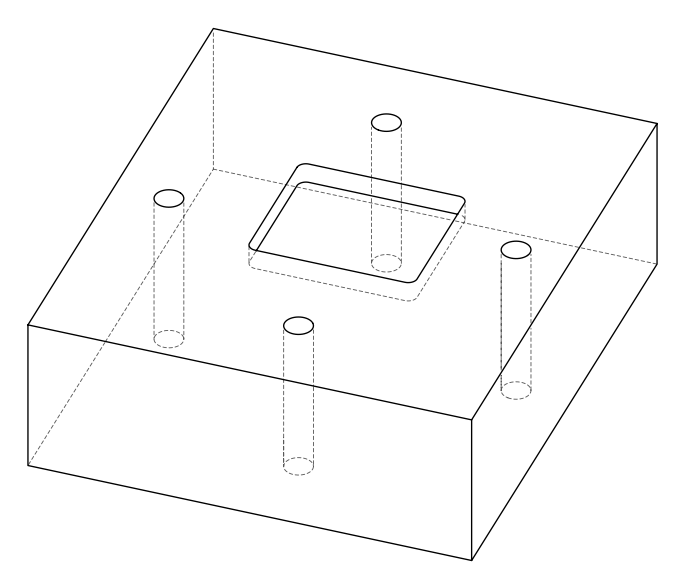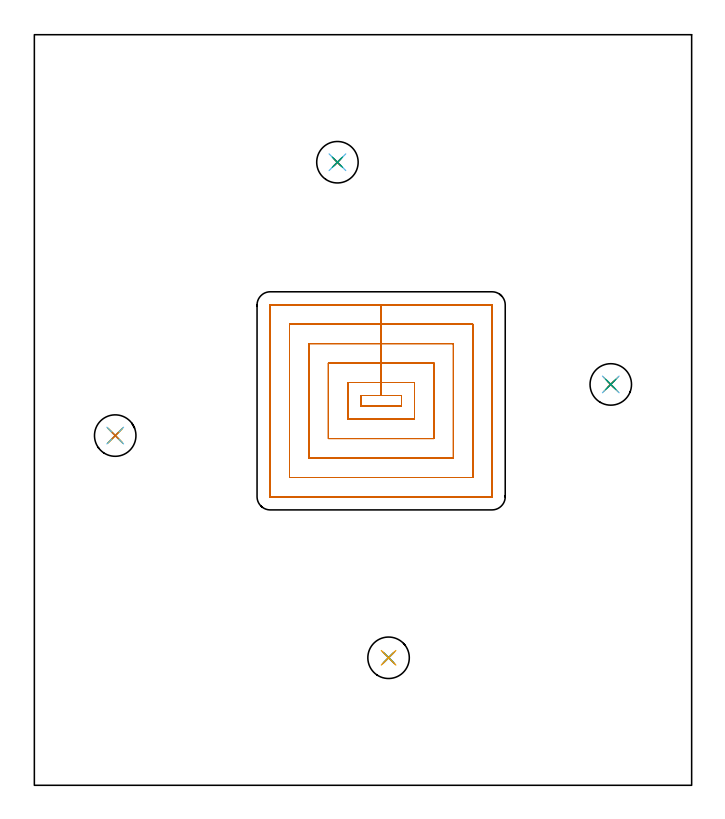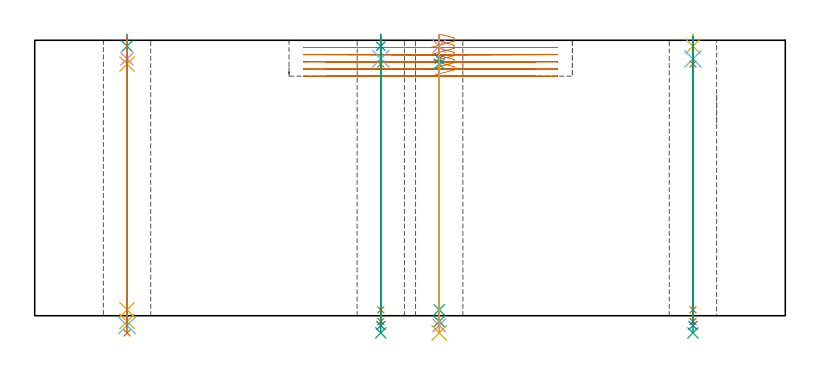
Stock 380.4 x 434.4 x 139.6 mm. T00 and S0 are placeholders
(PLAN: 21 operations, 17 tool changes, 24.3 min)
(1 MILL_RECTANGULAR_POCKET | POCKET_RECTANGULAR_STRAIGHT | UGT0201_133 | Follow Part, ap 3.75, ae 75% | 16.65 min | 328976 mm3)
(2 SPOT_DRILL | STEP1HOLE | NXT0321_9005460120000 | 0.05 min | 167 mm3)
(3 SPOT_DRILL_1 | STEP1HOLE_1 | NXT0321_9005460120000 | 0.05 min | 198 mm3)
(4 SPOT_DRILL_2 | STEP1HOLE_2 | NXT0321_9005460120000 | 0.05 min | 165 mm3)
(5 SPOT_DRILL_3 | STEP1HOLE_3 | NXT0321_9005460120000 | 0.05 min | 198 mm3)
(6 DRILL_BLIND_HOLE_INTO_CENTER | STEP1HOLE | UGT0301_185 | 0.05 min | 182 mm3)
(7 GUN_DRILL_THROUGH_HOLE | STEP1HOLE | UGT0307_002 | 0.63 min | 3666 mm3)
(8 SPADE_DRILL_TO_ENLARGE_THROUGH_HOLE | STEP1HOLE | UGT0306_006 | 0.59 min | 22246 mm3)
(9 DRILL_TO_ENLARGE_THROUGH_HOLE | STEP1HOLE | UGT0301_057 | 0.6 min | 36799 mm3)
(10 DRILL_BLIND_HOLE_INTO_CENTER_1 | STEP1HOLE_1 | UGT0301_185 | 0.05 min | 168 mm3)
(11 GUN_DRILL_THROUGH_HOLE_1 | STEP1HOLE_1 | UGT0307_002 | 0.63 min | 3673 mm3)
(12 SPADE_DRILL_TO_ENLARGE_THROUGH_HOLE_1 | STEP1HOLE_1 | UGT0306_006 | 0.59 min | 22267 mm3)
(13 DRILL_TO_ENLARGE_THROUGH_HOLE_1 | STEP1HOLE_1 | UGT0301_057 | 0.6 min | 36788 mm3)
(14 DRILL_BLIND_HOLE_INTO_CENTER_2 | STEP1HOLE_2 | UGT0301_185 | 0.05 min | 182 mm3)
(15 GUN_DRILL_THROUGH_HOLE_2 | STEP1HOLE_2 | UGT0307_002 | 0.63 min | 3667 mm3)
(16 SPADE_DRILL_TO_ENLARGE_THROUGH_HOLE_2 | STEP1HOLE_2 | UGT0306_006 | 0.59 min | 22255 mm3)
(17 DRILL_TO_ENLARGE_THROUGH_HOLE_2 | STEP1HOLE_2 | UGT0301_057 | 0.6 min | 36789 mm3)
(18 DRILL_BLIND_HOLE_INTO_CENTER_3 | STEP1HOLE_3 | UGT0301_185 | 0.05 min | 176 mm3)
(19 GUN_DRILL_THROUGH_HOLE_3 | STEP1HOLE_3 | UGT0307_002 | 0.63 min | 3674 mm3)
(20 SPADE_DRILL_TO_ENLARGE_THROUGH_HOLE_3 | STEP1HOLE_3 | UGT0306_006 | 0.59 min | 22271 mm3)
(21 DRILL_TO_ENLARGE_THROUGH_HOLE_3 | STEP1HOLE_3 | UGT0301_057 | 0.6 min | 36778 mm3)
(TOOL UGT0201_133 | Carbide End Mill 15.0 | D15 FL30 Z4)
(TOOL NXT0321_9005460120000 | NC Spot Drill, 142deg, 12mm, Carbide, Uncoated | D12 PA142 FL30 Z2)
(TOOL UGT0301_185 | Twist Drill 6.3 mm | D6.3 PA118 FL61 Z2)
(TOOL UGT0307_002 | Gun Drill 6 mm | D6 PA130 FL24 Z1)
(TOOL UGT0306_006 | Spade Drill 15.5mm | D15.5 PA132 FL10 Z2)
(TOOL UGT0301_057 | Twist Drill 24 mm | D24 PA118 FL160 Z2)
(OP 1 MILL_RECTANGULAR_POCKET)
G17 G21 G94 G90
T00 M6
G54
G17 G0 G90 X205.719 Y219.4 S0 M3
G43 Z149.6 H0
Z142.6
G94 G1 X212.5 Z140.783 F250.
Y225.6 Z139.122
X200.7 Z135.96
X188.9 F500.
Y219.4
X212.5
Y225.6
X200.7
Y233.1
X181.4
Y211.9
X220.
Y233.1
X200.7
Y244.35
X170.15
Y200.65
X231.25
Y244.35
X200.7
Y255.6
X158.9
Y189.4
X242.5
Y255.6
X200.7
Y266.85
X147.65
Y178.15
X253.75
Y266.85
X200.7
Y278.1
X136.5
X136.445 Y278.095
X136.405 Y278.055
X136.4 Y278.
Y167.
X136.405 Y166.945
X136.445 Y166.905
X136.5 Y166.9
X264.9
X264.955 Y166.905
X264.995 Y166.945
X265. Y167.
Y278.
X264.995 Y278.055
X264.955 Y278.095
X264.9 Y278.1
X200.7
X199.7
G0 X205.719 Y219.4 Z138.96
G1 X212.5 Z137.143 F250.
Y225.6 Z135.482
X200.7 Z132.32
X188.9 F500.
Y219.4
X212.5
Y225.6
X200.7
Y233.1
X181.4
Y211.9
X220.
Y233.1
X200.7
Y244.35
X170.15
Y200.65
X231.25
Y244.35
X200.7
Y255.6
X158.9
Y189.4
X242.5
Y255.6
X200.7
Y266.85
X147.65
Y178.15
X253.75
Y266.85
X200.7
Y278.1
X136.5
X136.445 Y278.095
X136.405 Y278.055
X136.4 Y278.
Y167.
X136.405 Y166.945
X136.445 Y166.905
X136.5 Y166.9
X264.9
X264.955 Y166.905
X264.995 Y166.945
X265. Y167.
Y278.
X264.995 Y278.055
X264.955 Y278.095
X264.9 Y278.1
X200.7
X199.7
G0 X205.719 Y219.4 Z135.32
G1 X212.5 Z133.503 F250.
Y225.6 Z131.842
X200.7 Z128.68
X188.9 F500.
Y219.4
X212.5
Y225.6
X200.7
Y233.1
X181.4
Y211.9
X220.
Y233.1
X200.7
Y244.35
X170.15
Y200.65
X231.25
Y244.35
X200.7
Y255.6
X158.9
Y189.4
X242.5
Y255.6
X200.7
Y266.85
X147.65
Y178.15
X253.75
Y266.85
X200.7
Y278.1
X136.5
X136.445 Y278.095
X136.405 Y278.055
X136.4 Y278.
Y167.
X136.405 Y166.945
X136.445 Y166.905
X136.5 Y166.9
X264.9
X264.955 Y166.905
X264.995 Y166.945
X265. Y167.
Y278.
X264.995 Y278.055
X264.955 Y278.095
X264.9 Y278.1
X200.7
X199.7
G0 X205.719 Y219.4 Z131.68
G1 X212.5 Z129.863 F250.
Y225.6 Z128.202
X200.7 Z125.04
X188.9 F500.
Y219.4
X212.5
Y225.6
X200.7
Y233.1
X181.4
Y211.9
X220.
Y233.1
X200.7
Y244.35
X170.15
Y200.65
X231.25
Y244.35
X200.7
Y255.6
X158.9
Y189.4
X242.5
Y255.6
X200.7
Y266.85
X147.65
Y178.15
X253.75
Y266.85
X200.7
Y278.1
X136.5
X136.445 Y278.095
X136.405 Y278.055
X136.4 Y278.
Y167.
X136.405 Y166.945
X136.445 Y166.905
X136.5 Y166.9
X264.9
X264.955 Y166.905
X264.995 Y166.945
X265. Y167.
Y278.
X264.995 Y278.055
X264.955 Y278.095
X264.9 Y278.1
X200.7
X199.7
G0 X205.719 Y219.4 Z128.04
G1 X212.5 Z126.223 F250.
Y225.6 Z124.562
X200.7 Z121.4
X188.9 F500.
Y219.4
X212.5
Y225.6
X200.7
Y233.1
X181.4
Y211.9
X220.
Y233.1
X200.7
Y244.35
X170.15
Y200.65
X231.25
Y244.35
X200.7
Y255.6
X158.9
Y189.4
X242.5
Y255.6
X200.7
Y266.85
X147.65
Y178.15
X253.75
Y266.85
X200.7
Y278.1
X136.5
X136.445 Y278.095
X136.405 Y278.055
X136.4 Y278.
Y167.
X136.405 Y166.945
X136.445 Y166.905
X136.5 Y166.9
X264.9
X264.955 Y166.905
X264.995 Y166.945
X265. Y167.
Y278.
X264.995 Y278.055
X264.955 Y278.095
X264.9 Y278.1
X200.7
X199.7
G0 Z149.6
M5
M2
(OP 2 SPOT_DRILL)
G17 G21 G94 G90
T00 M6
G54
G17 G0 G90 X175.4 Y360.6 S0 M3
G43 Z149.6 H0
G94 G81 G98 Z136.6 F250. R142.6
G80
M5
M2
(OP 3 SPOT_DRILL_1)
G17 G21 G94 G90
T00 M6
G54
G17 G0 G90 X46.8 Y202.4 S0 M3
G43 Z149.6 H0
G94 G81 G98 Z136.6 F250. R142.6
G80
M5
M2
(OP 4 SPOT_DRILL_2)
G17 G21 G94 G90
T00 M6
G54
G17 G0 G90 X205. Y73.8 S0 M3
G43 Z149.6 H0
G94 G81 G98 Z136.6 F250. R142.6
G80
M5
M2
(OP 5 SPOT_DRILL_3)
G17 G21 G94 G90
T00 M6
G54
G17 G0 G90 X333.6 Y232. S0 M3
G43 Z149.6 H0
G94 G81 G98 Z136.6 F250. R142.6
G80
M5
M2
(OP 6 DRILL_BLIND_HOLE_INTO_CENTER)
G17 G21 G94 G90
T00 M6
G54
G17 G0 G90 X175.4 Y360.6 S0 M3
G43 Z149.6 H0
G94 G81 G98 Z130.15 F250. R141.6
G80
M5
M2
(OP 7 GUN_DRILL_THROUGH_HOLE)
G17 G21 G94 G90
T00 M6
G54
G17 G0 G90 X175.4 Y360.6 M8
G43 Z149.6 H0
Z137.713
S716 M3
G94 G1 Z127.554 F125. M26
G4 X.084
Z3. F250.
G4 X.084
Z-2.899 F125.
G4 X.084
M5
M9
G0 Z137.713
Z149.6
M2
(OP 8 SPADE_DRILL_TO_ENLARGE_THROUGH_HOLE)
G17 G21 G94 G90
T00 M6
G54
G17 G0 G90 X175.4 Y360.6 S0 M3
G43 Z149.6 H0
G94 G73 G98 Z-4.951 F250. Q14.455 R141.6
G80
M5
M2
(OP 9 DRILL_TO_ENLARGE_THROUGH_HOLE)
G17 G21 G94 G90
T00 M6
G54
G17 G0 G90 X175.4 Y360.6 S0 M3
G43 Z149.6 H0
G94 G73 G98 Z-8.71 F250. Q21.187 R141.6
G80
M5
M2
(OP 10 DRILL_BLIND_HOLE_INTO_CENTER_1)
G17 G21 G94 G90
T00 M6
G54
G17 G0 G90 X46.8 Y202.4 S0 M3
G43 Z149.6 H0
G94 G81 G98 Z130.15 F250. R141.6
G80
M5
M2
(OP 11 GUN_DRILL_THROUGH_HOLE_1)
G17 G21 G94 G90
T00 M6
G54
G17 G0 G90 X46.8 Y202.4 M8
G43 Z149.6 H0
Z137.713
S716 M3
G94 G1 Z127.554 F125. M26
G4 X.084
Z3. F250.
G4 X.084
Z-2.899 F125.
G4 X.084
M5
M9
G0 Z137.713
Z149.6
M2
(OP 12 SPADE_DRILL_TO_ENLARGE_THROUGH_HOLE_1)
G17 G21 G94 G90
T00 M6
G54
G17 G0 G90 X46.8 Y202.4 S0 M3
G43 Z149.6 H0
G94 G73 G98 Z-4.951 F250. Q14.455 R141.6
G80
M5
M2
(OP 13 DRILL_TO_ENLARGE_THROUGH_HOLE_1)
G17 G21 G94 G90
T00 M6
G54
G17 G0 G90 X46.8 Y202.4 S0 M3
G43 Z149.6 H0
G94 G73 G98 Z-8.71 F250. Q21.187 R141.6
G80
M5
M2
(OP 14 DRILL_BLIND_HOLE_INTO_CENTER_2)
G17 G21 G94 G90
T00 M6
G54
G17 G0 G90 X205. Y73.8 S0 M3
G43 Z149.6 H0
G94 G81 G98 Z130.15 F250. R141.6
G80
M5
M2
(OP 15 GUN_DRILL_THROUGH_HOLE_2)
G17 G21 G94 G90
T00 M6
G54
G17 G0 G90 X205. Y73.8 M8
G43 Z149.6 H0
Z137.713
S716 M3
G94 G1 Z127.554 F125. M26
G4 X.084
Z3. F250.
G4 X.084
Z-2.899 F125.
G4 X.084
M5
M9
G0 Z137.713
Z149.6
M2
(OP 16 SPADE_DRILL_TO_ENLARGE_THROUGH_HOLE_2)
G17 G21 G94 G90
T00 M6
G54
G17 G0 G90 X205. Y73.8 S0 M3
G43 Z149.6 H0
G94 G73 G98 Z-4.951 F250. Q14.455 R141.6
G80
M5
M2
(OP 17 DRILL_TO_ENLARGE_THROUGH_HOLE_2)
G17 G21 G94 G90
T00 M6
G54
G17 G0 G90 X205. Y73.8 S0 M3
G43 Z149.6 H0
G94 G73 G98 Z-8.71 F250. Q21.187 R141.6
G80
M5
M2
(OP 18 DRILL_BLIND_HOLE_INTO_CENTER_3)
G17 G21 G94 G90
T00 M6
G54
G17 G0 G90 X333.6 Y232. S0 M3
G43 Z149.6 H0
G94 G81 G98 Z130.15 F250. R141.6
G80
M5
M2
(OP 19 GUN_DRILL_THROUGH_HOLE_3)
G17 G21 G94 G90
T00 M6
G54
G17 G0 G90 X333.6 Y232. M8
G43 Z149.6 H0
Z137.713
S716 M3
G94 G1 Z127.554 F125. M26
G4 X.084
Z3. F250.
G4 X.084
Z-2.899 F125.
G4 X.084
M5
M9
G0 Z137.713
Z149.6
M2
(OP 20 SPADE_DRILL_TO_ENLARGE_THROUGH_HOLE_3)
G17 G21 G94 G90
T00 M6
G54
G17 G0 G90 X333.6 Y232. S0 M3
G43 Z149.6 H0
G94 G73 G98 Z-4.951 F250. Q14.455 R141.6
G80
M5
M2
(OP 21 DRILL_TO_ENLARGE_THROUGH_HOLE_3)
G17 G21 G94 G90
T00 M6
G54
G17 G0 G90 X333.6 Y232. S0 M3
G43 Z149.6 H0
G94 G73 G98 Z-8.71 F250. Q21.187 R141.6
G80
M5
M2
